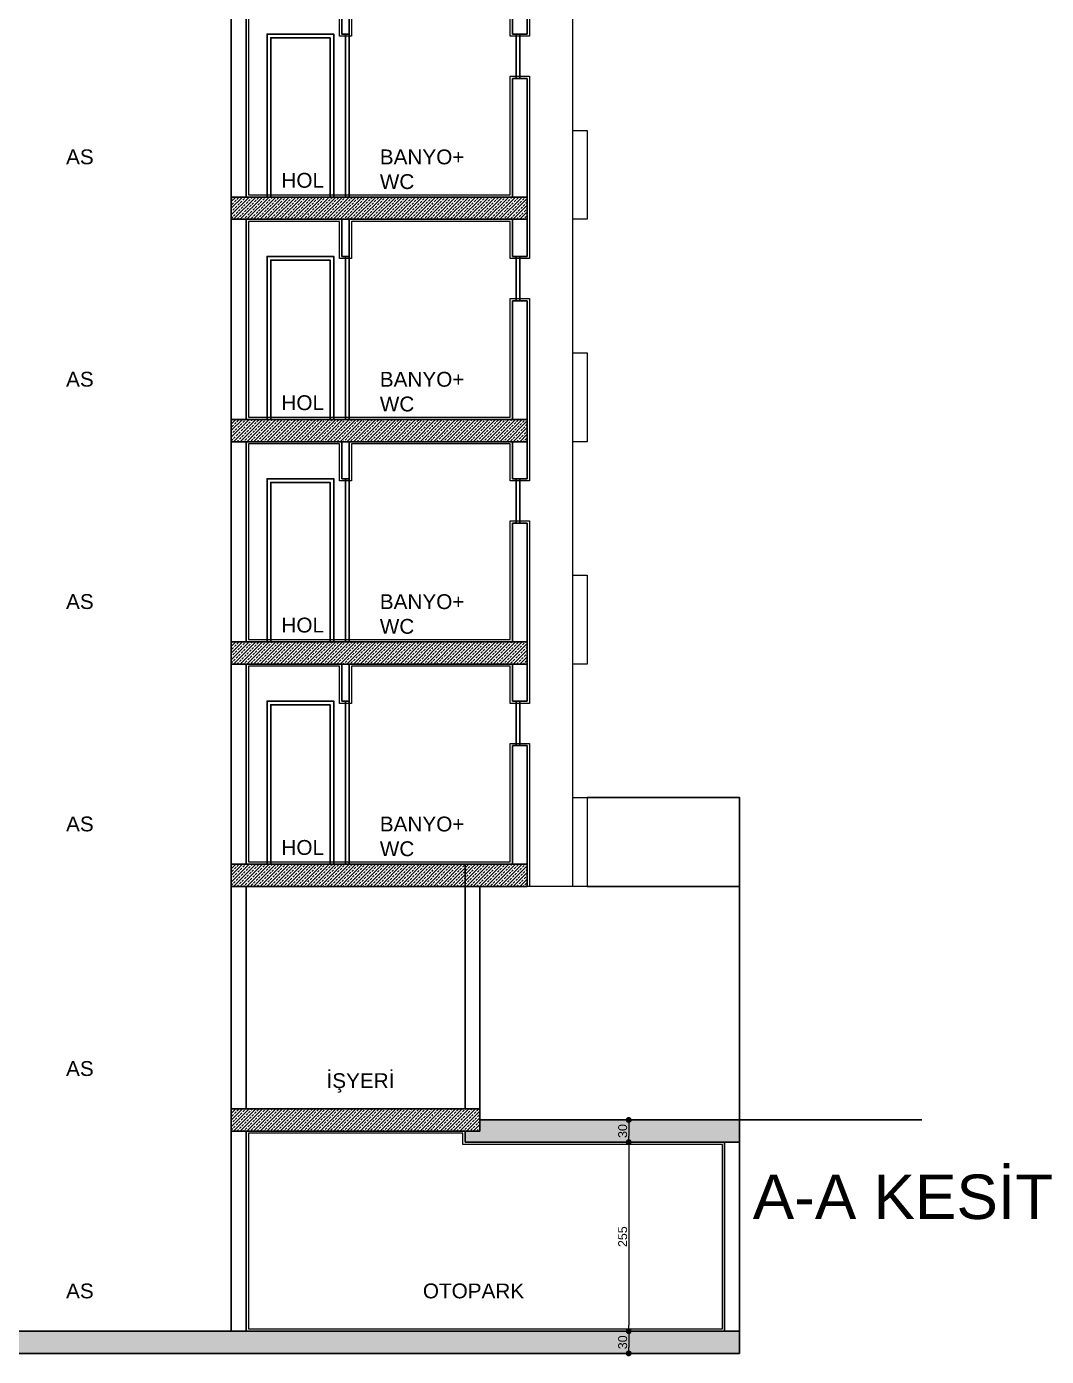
# Model space of a CAD drawing. Header units: millimetres. Extents: x 38129 to 72024, y -56282 to 16512.
# Drawn here: x 38553.1 to 38896.9, y -54378.8 to -53930.3 of the extents above; entities that cross this region are included whole.
import ezdxf

# ---------------------------------------------------------------- set-up
doc = ezdxf.new("R2010")
doc.units = ezdxf.units.MM
for name, color, linetype, lineweight in [('DIŞÖLÇÜ', 37, 'Continuous', 0), ('DUVAR', 255, 'Continuous', 30), ('KAPI', 4, 'Continuous', 30), ('mahal', 7, 'Continuous', 5), ('MİMARİ', 4, 'Continuous', 9), ('pencere', 195, 'Continuous', 30), ('TARAMA', 252, 'Continuous', 0), ('ölçü İÇ', 31, 'Continuous', 0)]:
    doc.layers.add(name, color=color, linetype=linetype, lineweight=lineweight)
doc.layers.add('sıva', color=41, linetype='Continuous')
doc.styles.add('icdisolcu_yazi', font='arial.ttf')
doc.styles.get("Standard").update_dxf_attribs({"font": 'arial.ttf'})
doc.dimstyles.new('İç Ölçü', dxfattribs={"dimtxt": 12, "dimasz": 8, "dimexe": 5, "dimexo": 0, "dimgap": 2, "dimtad": 1, "dimdec": 0, "dimzin": 12, "dimdsep": 46, "dimtxsty": 'icdisolcu_yazi', "dimblk": 'DOT', "dimcen": 8, "dimdle": 5, "dimclrd": 256, "dimclre": 256, "dimclrt": 7, "dimadec": 0, "dimazin": 3, "dimtfac": 1, "dimtdec": 0, "dimtix": 1, "dimtmove": 2, "dimatfit": 3, "dimldrblk": 'DOT', "dimfxl": 0, "dimtolj": 1, "dimtzin": 0, "dimlwd": -1, "dimlwe": -1, "dimarcsym": 0})

# ---------------------------------------------------------------- blocks, each defined once
blk = doc.blocks.new('_Dot')
at = {"color": 0, "lineweight": -2}
blk.add_line((-0.5, 0), (-1, 0), dxfattribs=at)
at = {"color": 0, "lineweight": 30, "const_width": 0.5}
blk.add_lwpolyline([(-0.25, 0, 1), (0.25, 0, 1)], format="xyb", close=True, dxfattribs=at)
blk = doc.blocks.new('*D2739')
at = {"layer": 'Defpoints', "color": 0, "transparency": 16777216}
for p in [(41967.8, -61623.2), (41967.8, -61653.2), (41977.7, -61653.2)]:
    blk.add_point(p, dxfattribs=at)
at = {"layer": 'ölçü İÇ', "transparency": 16777216}
for p, q in [((41972.7, -61623.2), (41982.7, -61623.2)), ((41972.7, -61653.2), (41982.7, -61653.2))]:
    blk.add_line(p, q, dxfattribs=at)
at = {"layer": 'ölçü İÇ', "linetype": 'Continuous', "transparency": 16777216}
blk.add_line((41977.7, -61631.2), (41977.7, -61645.2), dxfattribs=at)
at = {"layer": 'ölçü İÇ', "transparency": 16777216, "xscale": 8, "yscale": 8, "zscale": 8}
for p, rotation in [((41977.7, -61623.2), 90), ((41977.7, -61653.2), 270)]:
    blk.add_blockref('_Dot', p, dxfattribs=dict(at, rotation=rotation))
at = {"layer": 'ölçü İÇ', "color": 7, "transparency": 16777216, "insert": (41969.6, -61638.2), "char_height": 12, "attachment_point": 5, "rotation": 90, "style": 'icdisolcu_yazi'}
blk.add_mtext('\\A1;30', dxfattribs=at)
blk = doc.blocks.new('*D2740')
at = {"layer": 'Defpoints', "color": 0, "transparency": 16777216}
for p in [(41967.8, -61653.2), (41977.7, -61908.2), (41977.7, -61908.2)]:
    blk.add_point(p, dxfattribs=at)
at = {"layer": 'ölçü İÇ', "transparency": 16777216}
for p, q in [((41972.7, -61653.2), (41982.7, -61653.2)), ((41977.7, -61908.2), (41982.7, -61908.2))]:
    blk.add_line(p, q, dxfattribs=at)
at = {"layer": 'ölçü İÇ', "linetype": 'Continuous', "transparency": 16777216}
blk.add_line((41977.7, -61661.2), (41977.7, -61900.2), dxfattribs=at)
at = {"layer": 'ölçü İÇ', "transparency": 16777216, "xscale": 8, "yscale": 8, "zscale": 8}
for p, rotation in [((41977.7, -61653.2), 90), ((41977.7, -61908.2), 270)]:
    blk.add_blockref('_Dot', p, dxfattribs=dict(at, rotation=rotation))
at = {"layer": 'ölçü İÇ', "color": 7, "transparency": 16777216, "insert": (41969.6, -61780.7), "char_height": 12, "attachment_point": 5, "rotation": 90, "style": 'icdisolcu_yazi'}
blk.add_mtext('\\A1;255', dxfattribs=at)
blk = doc.blocks.new('*D2741')
at = {"layer": 'Defpoints', "color": 0, "transparency": 16777216}
for p in [(41977.7, -61908.2), (41977.7, -61938.2), (41977.7, -61938.2)]:
    blk.add_point(p, dxfattribs=at)
at = {"layer": 'ölçü İÇ', "transparency": 16777216}
for p, q in [((41977.7, -61908.2), (41982.7, -61908.2)), ((41977.7, -61938.2), (41982.7, -61938.2))]:
    blk.add_line(p, q, dxfattribs=at)
at = {"layer": 'ölçü İÇ', "linetype": 'Continuous', "transparency": 16777216}
blk.add_line((41977.7, -61916.2), (41977.7, -61930.2), dxfattribs=at)
at = {"layer": 'ölçü İÇ', "transparency": 16777216, "xscale": 8, "yscale": 8, "zscale": 8}
for p, rotation in [((41977.7, -61908.2), 90), ((41977.7, -61938.2), 270)]:
    blk.add_blockref('_Dot', p, dxfattribs=dict(at, rotation=rotation))
at = {"layer": 'ölçü İÇ', "color": 7, "transparency": 16777216, "insert": (41969.6, -61923.2), "char_height": 12, "attachment_point": 5, "rotation": 90, "style": 'icdisolcu_yazi'}
blk.add_mtext('\\A1;30', dxfattribs=at)
blk = doc.blocks.new('NDBDGBF')
at = {"layer": 'TARAMA'}
h = blk.add_hatch(dxfattribs=at)
h.set_pattern_fill('ANSI33', color=256)
h.set_pattern_definition([(45, (4205.742, -27675.2335), (-4.4901281, 4.4901281), []), (45, (4210.232, -27675.2335), (-4.4901281, 4.4901281), [3.175, -1.5875])])
h.paths.add_polyline_path([(41840.9, -60378.2), (41441.7, -60378.2), (41441.7, -60408.2), (41840.9, -60408.2)])
h = blk.add_hatch(dxfattribs=at)
h.set_pattern_fill('ANSI33', color=256)
h.set_pattern_definition([(45, (4205.742, -27975.2335), (-4.4901281, 4.4901281), []), (45, (4210.232, -27975.2335), (-4.4901281, 4.4901281), [3.175, -1.5875])])
h.paths.add_polyline_path([(41840.9, -60678.2), (41441.7, -60678.2), (41441.7, -60708.2), (41840.9, -60708.2)])
h = blk.add_hatch(dxfattribs=at)
h.set_pattern_fill('ANSI33', color=256)
h.set_pattern_definition([(45, (4205.742, -28275.2335), (-4.4901281, 4.4901281), []), (45, (4210.232, -28275.2335), (-4.4901281, 4.4901281), [3.175, -1.5875])])
h.paths.add_polyline_path([(41840.9, -60978.2), (41441.7, -60978.2), (41441.7, -61008.2), (41840.9, -61008.2)])
h = blk.add_hatch(dxfattribs=at)
h.set_pattern_fill('ANSI33', color=256)
h.set_pattern_definition([(45, (4205.742, -28575.2335), (-4.4901281, 4.4901281), []), (45, (4210.232, -28575.2335), (-4.4901281, 4.4901281), [3.175, -1.5875])])
h.paths.add_polyline_path([(41840.9, -61278.2), (41441.7, -61278.2), (41441.7, -61308.2), (41840.9, -61308.2)])
h = blk.add_hatch(dxfattribs=at)
h.set_pattern_fill('ANSI33', color=256)
h.set_pattern_definition([(45, (6790.823, -23782.549), (-4.49012806, 4.49012806), []), (45, (6795.313, -23782.549), (-4.49012806, 4.49012806), [3.175, -1.5875])])
h.paths.add_polyline_path([(39727.1, -61623.2), (39727.1, -61653.2), (40106.4, -61653.2), (40106.4, -61638.2), (40086.4, -61638.2), (40086.4, -61623.2)])
h.paths.add_polyline_path([(41777, -61623.2), (41777, -61638.2), (41757, -61638.2), (41757, -61653.2), (42127, -61653.2), (42127, -61623.2)])
h = blk.add_hatch(dxfattribs=at)
h.set_pattern_fill('ANSI33', color=256)
h.set_pattern_definition([(45, (4205.742, -28905.2335), (-4.4901281, 4.4901281), []), (45, (4210.232, -28905.2335), (-4.4901281, 4.4901281), [3.175, -1.5875])])
h.paths.add_polyline_path([(41777, -61608.2), (41441.7, -61608.2), (41441.7, -61638.2), (41777, -61638.2)])
h = blk.add_hatch(dxfattribs=at)
h.set_pattern_fill('ANSI33', color=256)
h.set_pattern_definition([(45, (4205.742, -29205.2335), (-4.4901281, 4.4901281), []), (45, (4210.232, -29205.2335), (-4.4901281, 4.4901281), [3.175, -1.5875])])
h.paths.add_polyline_path([(42127, -61908.2), (40421.7, -61908.2), (40421.7, -61938.2), (42127, -61938.2)])
at = {"layer": 'DUVAR'}
for p, q in [((41441.7, -60408.2), (41441.7, -60108.2)), ((41461.7, -60378.2), (41461.7, -60108.2)), ((41590.6, -60158.2), (41590.6, -60108.2)), ((41600.6, -60158.2), (41600.6, -60108.2)), ((41820.9, -60158.2), (41820.9, -60108.2)), ((41840.9, -60158.2), (41840.9, -60108.2)), ((41590.6, -60158.2), (41600.6, -60158.2)), ((41840.9, -60158.2), (41820.9, -60158.2)), ((41820.9, -60378.2), (41820.9, -60218.2)), ((41840.9, -60218.2), (41820.9, -60218.2)), ((41840.9, -60408.2), (41840.9, -60218.2)), ((41441.7, -60378.2), (41840.9, -60378.2)), ((41441.7, -60408.2), (41840.9, -60408.2)), ((41441.7, -60708.2), (41441.7, -60408.2)), ((41461.7, -60678.2), (41461.7, -60408.2)), ((41590.6, -60458.2), (41590.6, -60408.2)), ((41600.6, -60458.2), (41600.6, -60408.2)), ((41820.9, -60458.2), (41820.9, -60408.2)), ((41840.9, -60458.2), (41840.9, -60408.2)), ((41590.6, -60458.2), (41600.6, -60458.2)), ((41840.9, -60458.2), (41820.9, -60458.2)), ((41820.9, -60678.2), (41820.9, -60518.2)), ((41840.9, -60518.2), (41820.9, -60518.2)), ((41840.9, -60708.2), (41840.9, -60518.2)), ((41441.7, -60678.2), (41840.9, -60678.2)), ((41441.7, -60708.2), (41840.9, -60708.2)), ((41441.7, -61008.2), (41441.7, -60708.2)), ((41461.7, -60978.2), (41461.7, -60708.2)), ((41590.6, -60758.2), (41590.6, -60708.2)), ((41600.6, -60758.2), (41600.6, -60708.2)), ((41820.9, -60758.2), (41820.9, -60708.2)), ((41840.9, -60758.2), (41840.9, -60708.2)), ((41590.6, -60758.2), (41600.6, -60758.2)), ((41840.9, -60758.2), (41820.9, -60758.2)), ((41820.9, -60978.2), (41820.9, -60818.2)), ((41840.9, -60818.2), (41820.9, -60818.2)), ((41840.9, -61008.2), (41840.9, -60818.2)), ((41441.7, -60978.2), (41840.9, -60978.2)), ((41441.7, -61008.2), (41840.9, -61008.2)), ((41441.7, -61008.2), (41840.9, -61008.2)), ((41441.7, -61308.2), (41441.7, -61008.2)), ((41461.7, -61278.2), (41461.7, -61008.2)), ((41590.6, -61058.2), (41590.6, -61008.2)), ((41600.6, -61058.2), (41600.6, -61008.2)), ((41820.9, -61058.2), (41820.9, -61008.2)), ((41840.9, -61058.2), (41840.9, -61008.2)), ((41590.6, -61058.2), (41600.6, -61058.2)), ((41840.9, -61058.2), (41820.9, -61058.2)), ((41820.9, -61278.2), (41820.9, -61118.2)), ((41840.9, -61118.2), (41820.9, -61118.2)), ((41840.9, -61308.2), (41840.9, -61118.2)), ((41441.7, -61278.2), (41840.9, -61278.2)), ((41757, -61608.2), (41757, -61278.2)), ((41441.7, -61308.2), (41840.9, -61308.2)), ((41441.7, -61638.2), (41441.7, -61308.2)), ((41461.7, -61608.2), (41461.7, -61308.2)), ((41777, -61638.2), (41777, -61308.2)), ((41441.7, -61608.2), (41777, -61608.2)), ((41777, -61623.2), (42127, -61623.2)), ((42127, -61938.2), (42127, -61623.2)), ((42127, -61623.2), (42372.9, -61623.2)), ((41441.7, -61638.2), (41777, -61638.2)), ((41441.7, -61908.2), (41441.7, -61638.2)), ((41461.7, -61908.2), (41461.7, -61638.2)), ((41757, -61638.2), (41757, -61653.2)), ((41757, -61653.2), (42127, -61653.2)), ((42107, -61908.2), (42107, -61653.2)), ((40421.7, -61908.2), (41441.7, -61908.2)), ((41441.7, -61908.2), (42127, -61908.2)), ((40421.7, -61938.2), (41441.7, -61938.2)), ((41441.7, -61938.2), (42127, -61938.2))]:
    blk.add_line(p, q, dxfattribs=at)
at = {"layer": 'KAPI'}
for q in [(42127, -61623.2), (42127, -61308.2)]:
    blk.add_line((42127, -61308.2), q, dxfattribs=at)
for points in [[(41489.9, -60378.2), (41489.9, -60158.2), (41579.9, -60158.2), (41579.9, -60378.2)], [(41494.9, -60378.2), (41494.9, -60163.2), (41574.9, -60163.2), (41574.9, -60378.2)], [(41489.9, -60678.2), (41489.9, -60458.2), (41579.9, -60458.2), (41579.9, -60678.2)], [(41494.9, -60678.2), (41494.9, -60463.2), (41574.9, -60463.2), (41574.9, -60678.2)], [(41489.9, -60978.2), (41489.9, -60758.2), (41579.9, -60758.2), (41579.9, -60978.2)], [(41494.9, -60978.2), (41494.9, -60763.2), (41574.9, -60763.2), (41574.9, -60978.2)], [(41489.9, -61278.2), (41489.9, -61058.2), (41579.9, -61058.2), (41579.9, -61278.2)], [(41494.9, -61278.2), (41494.9, -61063.2), (41574.9, -61063.2), (41574.9, -61278.2)], [(41921.7, -61308.2), (42127, -61308.2), (42127, -61188.2), (41921.7, -61188.2)]]:
    blk.add_lwpolyline(points, dxfattribs=at)
at = {"layer": 'pencere'}
for p, q in [((41595.6, -60158.2), (41595.6, -60378.2)), ((41600.6, -60158.2), (41600.6, -60378.2)), ((41825.9, -60218.2), (41825.9, -60158.2)), ((41830.9, -60218.2), (41830.9, -60158.2)), ((41595.6, -60458.2), (41595.6, -60678.2)), ((41600.6, -60458.2), (41600.6, -60678.2)), ((41825.9, -60518.2), (41825.9, -60458.2)), ((41830.9, -60518.2), (41830.9, -60458.2)), ((41595.6, -60758.2), (41595.6, -60978.2)), ((41600.6, -60758.2), (41600.6, -60978.2)), ((41825.9, -60818.2), (41825.9, -60758.2)), ((41830.9, -60818.2), (41830.9, -60758.2)), ((41595.6, -61058.2), (41595.6, -61278.2)), ((41600.6, -61058.2), (41600.6, -61278.2)), ((41825.9, -61118.2), (41825.9, -61058.2)), ((41830.9, -61118.2), (41830.9, -61058.2))]:
    blk.add_line(p, q, dxfattribs=at)
at = {"layer": 'sıva'}
blk.add_line((41901.7, -61308.2), (41840.9, -61308.2), dxfattribs=at)
for points in [[(41901.7, -59208.2), (41901.7, -61308.2)], [(41843.9, -60108.2), (41843.9, -60161.2), (41817.9, -60161.2), (41817.9, -60111.2), (41603.6, -60111.2), (41603.6, -60161.2), (41587.6, -60161.2), (41587.6, -60111.2), (41464.7, -60111.2), (41464.7, -60375.2), (41817.9, -60375.2), (41817.9, -60215.2), (41843.9, -60215.2), (41843.9, -60408.2)], [(41901.7, -60288.2), (41921.7, -60288.2), (41921.7, -60408.2), (41901.7, -60408.2)], [(41843.9, -60408.2), (41843.9, -60461.2), (41817.9, -60461.2), (41817.9, -60411.2), (41603.6, -60411.2), (41603.6, -60461.2), (41587.6, -60461.2), (41587.6, -60411.2), (41464.7, -60411.2), (41464.7, -60675.2), (41817.9, -60675.2), (41817.9, -60515.2), (41843.9, -60515.2), (41843.9, -60708.2)], [(41901.7, -60588.2), (41921.7, -60588.2), (41921.7, -60708.2), (41901.7, -60708.2)], [(41843.9, -60708.2), (41843.9, -60761.2), (41817.9, -60761.2), (41817.9, -60711.2), (41603.6, -60711.2), (41603.6, -60761.2), (41587.6, -60761.2), (41587.6, -60711.2), (41464.7, -60711.2), (41464.7, -60975.2), (41817.9, -60975.2), (41817.9, -60815.2), (41843.9, -60815.2), (41843.9, -61008.2)], [(41901.7, -60888.2), (41921.7, -60888.2), (41921.7, -61008.2), (41901.7, -61008.2)], [(41843.9, -61008.2), (41843.9, -61061.2), (41817.9, -61061.2), (41817.9, -61011.2), (41603.6, -61011.2), (41603.6, -61061.2), (41587.6, -61061.2), (41587.6, -61011.2), (41464.7, -61011.2), (41464.7, -61275.2), (41817.9, -61275.2), (41817.9, -61115.2), (41843.9, -61115.2), (41843.9, -61308.2)], [(41901.7, -61188.2), (41921.7, -61188.2), (41921.7, -61308.2), (41901.7, -61308.2)]]:
    blk.add_lwpolyline(points, dxfattribs=at)
blk.add_lwpolyline([(41464.7, -61641.2), (41464.7, -61905.2), (42104, -61905.2), (42104, -61656.2), (41754, -61656.2), (41754, -61641.2)], close=True, dxfattribs=at)
at = {"layer": 'mahal', "attachment_point": 1}
for s, width, heights, insert, char_height in [('AS', 250.343, [0], (41218.8, -60313.9), 20), ('BANYO+\\PWC', 250.343, [0], (41642, -60314), 20), ('HOL', 250.343, [0], (41509.3, -60345.6), 20), ('AS', 250.343, [0], (41218.8, -60613.9), 20), ('BANYO+\\PWC', 250.343, [0], (41642, -60614), 20), ('HOL', 250.343, [0], (41509.3, -60645.6), 20), ('AS', 250.343, [0], (41218.8, -60913.9), 20), ('BANYO+\\PWC', 250.343, [0], (41642, -60914), 20), ('HOL', 250.343, [0], (41509.3, -60945.6), 20), ('AS', 250.343, [0], (41218.8, -61213.9), 20), ('AS', 250.343, [0], (41218.8, -61213.9), 20), ('BANYO+\\PWC', 250.343, [0], (41642, -61214), 20), ('HOL', 250.343, [0], (41509.3, -61245.6), 20), ('AS', 250.343, [0], (41218.8, -61543.9), 20), ('İŞYERİ', 250.343, [24.6], (41570.1, -61560.2), 20), ('A-A KESİTİ Ö:1/100', 732.289, [0], (42145, -61696.9), 60), ('AS', 250.343, [0], (41218.8, -61843.9), 20), ('OTOPARK', 250.343, [0], (41700.1, -61843.9), 20)]:
    blk.add_mtext_dynamic_manual_height_columns(s, width=width, gutter_width=12.5, heights=heights, dxfattribs=dict(at, insert=insert, char_height=char_height))
at = {"layer": 'ölçü İÇ'}
for base, p1, p2, picture, middle in [((41977.7, -61653.2), (41967.8, -61623.2), (41967.8, -61653.2), '*D2739', (41969.6, -61638.2)), ((41977.7, -61908.2), (41967.8, -61653.2), (41977.7, -61908.2), '*D2740', (41969.6, -61780.7)), ((41977.7, -61938.2), (41977.7, -61908.2), (41977.7, -61938.2), '*D2741', (41969.6, -61923.2))]:
    dim = blk.add_linear_dim(base=base, p1=p1, p2=p2, angle=90, dimstyle='İç Ölçü', dxfattribs=at)
    dim.commit()
    dim.dimension.update_dxf_attribs({"geometry": picture, "text_midpoint": middle})
blk = doc.blocks.new('nfjfdj')
at = {"layer": 'DIŞÖLÇÜ', "xscale": 0.25, "yscale": 0.25, "zscale": 0.25}
blk.add_blockref('NDBDGBF', (40516.65, -33924), dxfattribs=at)

msp = doc.modelspace()

# ---------------------------------------------------------------- block references
at = {"layer": 'MİMARİ'}
msp.add_blockref('nfjfdj', (-12254.98, -4969.22), dxfattribs=at)

doc.saveas('drawing.dxf')
